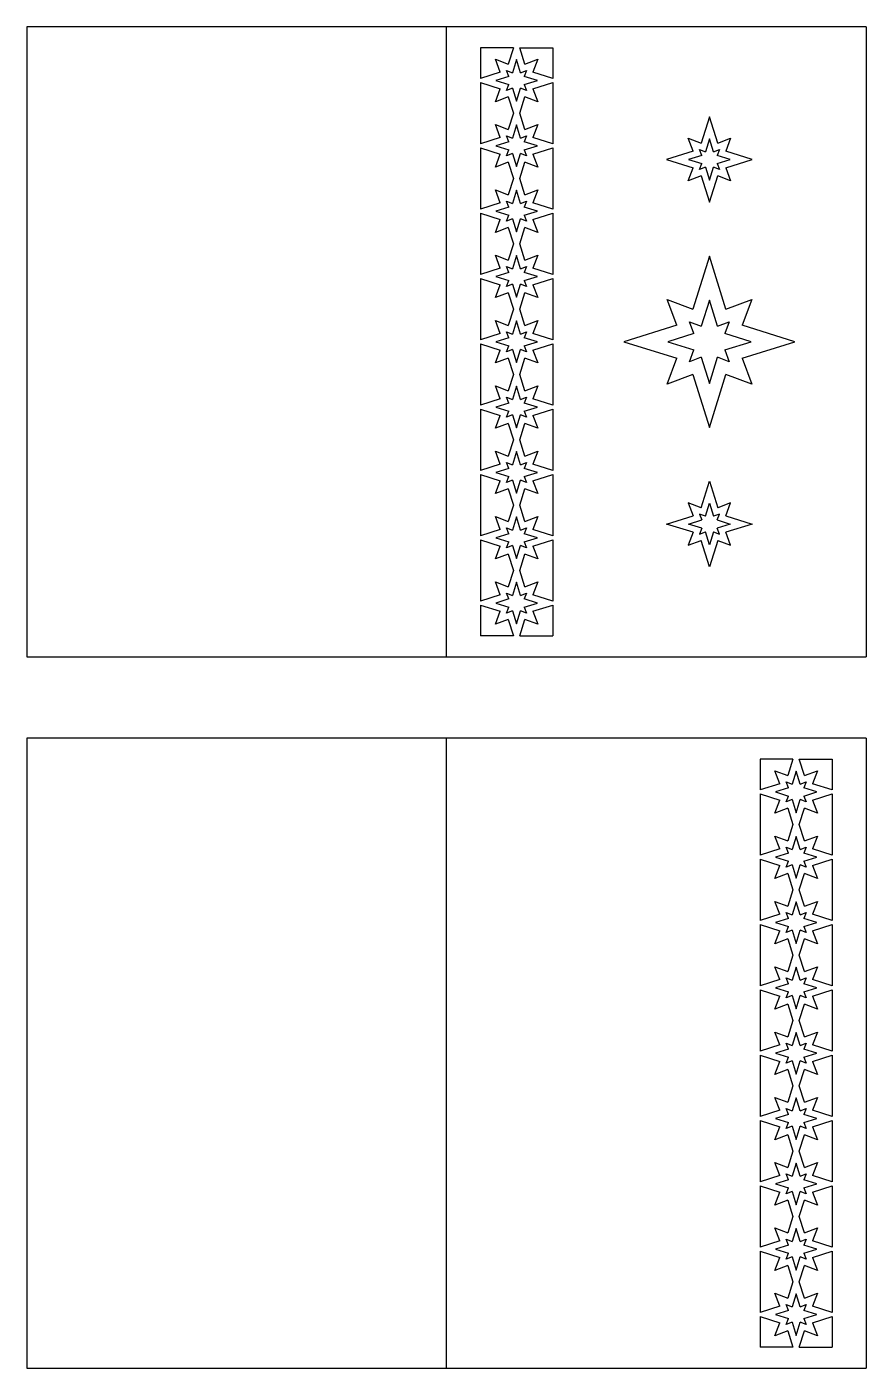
# Model space of a CAD drawing. Extents: x -618 to -172, y 225 to 720.
# Drawn here: x -371.7 to -171.7, y 225.1 to 544.5 of the extents above; entities that cross this region are included whole.
import ezdxf

# ---------------------------------------------------------------- set-up
doc = ezdxf.new("R2010")
doc.units = 0
doc.layers.get('0').update_dxf_attribs({"linetype": 'CONTINUOUS'})

msp = doc.modelspace()

# ---------------------------------------------------------------- linework, layer by layer
for p, q in [((-171.716851, 544.518995), (-371.716851, 544.518995)), ((-371.716851, 544.518995), (-371.716851, 394.518995)), ((-271.716851, 394.518995), (-271.716851, 544.518995)), ((-171.716851, 544.518995), (-171.716851, 394.518995)), ((-263.640546, 539.518993), (-263.640546, 532.233015)), ((-255.780323, 539.518993), (-263.640546, 539.518993)), ((-260.077744, 536.790083), (-256.993783, 535.621798)), ((-258.909458, 533.706123), (-260.077744, 536.790083)), ((-255.780323, 539.518993), (-256.993783, 535.621798)), ((-255.028876, 536.699915), (-255.999755, 533.581801)), ((-254.057996, 533.581801), (-255.028876, 536.699915)), ((-254.277428, 539.518993), (-246.417205, 539.518993)), ((-253.063968, 535.621798), (-254.277428, 539.518993)), ((-253.063968, 535.621798), (-249.980008, 536.790083)), ((-249.980008, 536.790083), (-251.148293, 533.706123)), ((-246.417205, 539.518993), (-246.417206, 532.233016)), ((-258.909458, 533.706123), (-263.640546, 532.233015)), ((-256.869461, 532.712095), (-257.399856, 534.112196)), ((-257.399856, 534.112196), (-255.999755, 533.581801)), ((-254.057996, 533.581801), (-252.657895, 534.112196)), ((-252.657895, 534.112196), (-253.18829, 532.712095)), ((-246.417206, 532.233016), (-251.148293, 533.706123)), ((-263.640546, 531.249416), (-263.640547, 516.67746)), ((-263.640546, 531.249416), (-258.909458, 529.776308)), ((-256.869461, 532.712095), (-259.987575, 531.741215)), ((-259.987575, 531.741215), (-256.869461, 530.770336)), ((-257.399856, 529.370235), (-256.869461, 530.770336)), ((-250.070176, 531.741215), (-253.18829, 532.712095)), ((-253.18829, 530.770336), (-250.070176, 531.741215)), ((-253.18829, 530.770336), (-252.657895, 529.370235)), ((-251.148293, 529.776308), (-246.417206, 531.249415)), ((-246.417206, 531.249415), (-246.417206, 516.677461)), ((-260.077744, 526.692348), (-258.909458, 529.776308)), ((-256.993783, 527.860633), (-260.077744, 526.692348)), ((-255.999755, 529.90063), (-257.399856, 529.370235)), ((-256.993783, 527.860633), (-255.780323, 523.963438)), ((-255.999755, 529.90063), (-255.028876, 526.782516)), ((-255.028876, 526.782516), (-254.057996, 529.90063)), ((-254.277428, 523.963438), (-253.063968, 527.860633)), ((-252.657895, 529.370235), (-254.057996, 529.90063)), ((-249.980008, 526.692348), (-253.063968, 527.860633)), ((-251.148293, 529.776308), (-249.980008, 526.692348)), ((-255.780323, 523.963438), (-256.993783, 520.066243)), ((-253.063968, 520.066243), (-254.277428, 523.963438)), ((-260.077744, 521.234528), (-256.993783, 520.066243)), ((-258.909458, 518.150568), (-260.077744, 521.234528)), ((-255.028876, 521.14436), (-255.999755, 518.026246)), ((-254.057996, 518.026246), (-255.028876, 521.14436)), ((-253.063968, 520.066243), (-249.980008, 521.234528)), ((-249.980008, 521.234528), (-251.148293, 518.150568)), ((-209.068126, 523.115132), (-211.033033, 516.804561)), ((-207.103219, 516.804561), (-209.068126, 523.115132)), ((-258.909458, 518.150568), (-263.640547, 516.67746)), ((-256.869461, 517.15654), (-257.399856, 518.556641)), ((-257.399856, 518.556641), (-255.999755, 518.026246)), ((-254.057996, 518.026246), (-252.657895, 518.556641)), ((-252.657895, 518.556641), (-253.18829, 517.15654)), ((-246.417206, 516.677461), (-251.148293, 518.150568)), ((-212.948709, 514.888886), (-214.116994, 517.972846)), ((-214.116994, 517.972846), (-211.033033, 516.804561)), ((-209.068126, 517.882677), (-210.039006, 514.764564)), ((-208.097246, 514.764564), (-209.068126, 517.882677)), ((-207.103219, 516.804561), (-204.019258, 517.972846)), ((-204.019258, 517.972846), (-205.187543, 514.888886)), ((-263.640547, 515.69386), (-258.909458, 514.220753)), ((-263.640547, 515.69386), (-263.640547, 501.121905)), ((-256.869461, 517.15654), (-259.987575, 516.18566)), ((-259.987575, 516.18566), (-256.869461, 515.214781)), ((-257.399856, 513.81468), (-256.869461, 515.214781)), ((-255.999755, 514.345075), (-257.399856, 513.81468)), ((-255.999755, 514.345075), (-255.028876, 511.226961)), ((-255.028876, 511.226961), (-254.057996, 514.345075)), ((-252.657895, 513.81468), (-254.057996, 514.345075)), ((-250.070176, 516.18566), (-253.18829, 517.15654)), ((-253.18829, 515.214781), (-250.070176, 516.18566)), ((-253.18829, 515.214781), (-252.657895, 513.81468)), ((-251.148293, 514.220753), (-246.417206, 515.69386)), ((-246.417206, 515.69386), (-246.417207, 501.121905)), ((-212.948709, 514.888886), (-219.25928, 512.923978)), ((-210.908711, 513.894858), (-211.439106, 515.294959)), ((-211.439106, 515.294959), (-210.039006, 514.764564)), ((-208.097246, 514.764564), (-206.697146, 515.294959)), ((-206.697146, 515.294959), (-207.227541, 513.894858)), ((-198.876972, 512.923978), (-205.187543, 514.888886)), ((-260.077744, 511.136792), (-258.909458, 514.220753)), ((-256.993783, 512.305078), (-260.077744, 511.136792)), ((-256.993783, 512.305078), (-255.780323, 508.407883)), ((-254.277428, 508.407883), (-253.063968, 512.305078)), ((-249.980008, 511.136792), (-253.063968, 512.305078)), ((-251.148293, 514.220753), (-249.980008, 511.136792)), ((-219.25928, 512.923978), (-212.948709, 510.959071)), ((-210.908711, 513.894858), (-214.026825, 512.923978)), ((-214.026825, 512.923978), (-210.908711, 511.953099)), ((-211.439106, 510.552998), (-210.908711, 511.953099)), ((-210.039006, 511.083393), (-211.439106, 510.552998)), ((-210.039006, 511.083393), (-209.068126, 507.965279)), ((-209.068126, 507.965279), (-208.097246, 511.083393)), ((-206.697146, 510.552998), (-208.097246, 511.083393)), ((-204.109427, 512.923978), (-207.227541, 513.894858)), ((-207.227541, 511.953099), (-204.109427, 512.923978)), ((-207.227541, 511.953099), (-206.697146, 510.552998)), ((-205.187543, 510.959071), (-198.876972, 512.923978)), ((-255.780323, 508.407883), (-256.993783, 504.510688)), ((-253.063968, 504.510688), (-254.277428, 508.407883)), ((-214.116994, 507.87511), (-212.948709, 510.959071)), ((-211.033033, 509.043396), (-214.116994, 507.87511)), ((-211.033033, 509.043396), (-209.068126, 502.732824)), ((-209.068126, 502.732824), (-207.103219, 509.043396)), ((-204.019258, 507.87511), (-207.103219, 509.043396)), ((-205.187543, 510.959071), (-204.019258, 507.87511)), ((-260.077744, 505.678973), (-256.993783, 504.510688)), ((-258.909458, 502.595012), (-260.077744, 505.678973)), ((-255.028876, 505.588804), (-255.999755, 502.47069)), ((-254.057996, 502.47069), (-255.028876, 505.588804)), ((-253.063968, 504.510688), (-249.980008, 505.678973)), ((-249.980008, 505.678973), (-251.148293, 502.595012)), ((-258.909458, 502.595012), (-263.640547, 501.121905)), ((-256.869461, 501.600985), (-259.987575, 500.630105)), ((-256.869461, 501.600985), (-257.399856, 503.001085)), ((-257.399856, 503.001085), (-255.999755, 502.47069)), ((-254.057996, 502.47069), (-252.657895, 503.001085)), ((-252.657895, 503.001085), (-253.18829, 501.600985)), ((-250.070176, 500.630105), (-253.18829, 501.600985)), ((-246.417207, 501.121905), (-251.148293, 502.595012)), ((-263.640547, 500.138305), (-263.640548, 485.566349)), ((-263.640547, 500.138305), (-258.909458, 498.665198)), ((-260.077744, 495.581237), (-258.909458, 498.665198)), ((-259.987575, 500.630105), (-256.869461, 499.659225)), ((-257.399856, 498.259124), (-256.869461, 499.659225)), ((-255.999755, 498.78952), (-257.399856, 498.259124)), ((-255.999755, 498.78952), (-255.028876, 495.671406)), ((-255.028876, 495.671406), (-254.057996, 498.78952)), ((-252.657895, 498.259124), (-254.057996, 498.78952)), ((-253.18829, 499.659225), (-250.070176, 500.630105)), ((-253.18829, 499.659225), (-252.657895, 498.259124)), ((-251.148293, 498.665198), (-246.417207, 500.138304)), ((-251.148293, 498.665198), (-249.980008, 495.581237)), ((-246.417207, 500.138304), (-246.417207, 485.56635)), ((-256.993783, 496.749522), (-260.077744, 495.581237)), ((-256.993783, 496.749522), (-255.780323, 492.852327)), ((-254.277428, 492.852327), (-253.063968, 496.749522)), ((-249.980008, 495.581237), (-253.063968, 496.749522)), ((-255.780323, 492.852327), (-256.993783, 488.955132)), ((-253.063968, 488.955132), (-254.277428, 492.852327)), ((-260.077744, 490.123418), (-256.993783, 488.955132)), ((-258.909458, 487.039457), (-260.077744, 490.123418)), ((-255.028876, 490.033249), (-255.999755, 486.915135)), ((-254.057996, 486.915135), (-255.028876, 490.033249)), ((-253.063968, 488.955132), (-249.980008, 490.123418)), ((-249.980008, 490.123418), (-251.148293, 487.039457)), ((-209.068126, 489.901303), (-212.997941, 477.28016)), ((-205.138311, 477.28016), (-209.068126, 489.901303)), ((-258.909458, 487.039457), (-263.640548, 485.566349)), ((-256.869461, 486.045429), (-259.987575, 485.07455)), ((-256.869461, 486.045429), (-257.399856, 487.44553)), ((-257.399856, 487.44553), (-255.999755, 486.915135)), ((-254.057996, 486.915135), (-252.657895, 487.44553)), ((-252.657895, 487.44553), (-253.18829, 486.045429)), ((-250.070176, 485.07455), (-253.18829, 486.045429)), ((-246.417207, 485.56635), (-251.148293, 487.039457)), ((-263.640546, 484.58275), (-263.640546, 470.010794)), ((-263.640546, 484.58275), (-258.909458, 483.109642)), ((-260.077744, 480.025682), (-258.909458, 483.109642)), ((-259.987575, 485.07455), (-256.869461, 484.10367)), ((-257.399856, 482.703569), (-256.869461, 484.10367)), ((-255.999755, 483.233964), (-257.399856, 482.703569)), ((-255.999755, 483.233964), (-255.028876, 480.11585)), ((-255.028876, 480.11585), (-254.057996, 483.233964)), ((-252.657895, 482.703569), (-254.057996, 483.233964)), ((-253.18829, 484.10367), (-250.070176, 485.07455)), ((-253.18829, 484.10367), (-252.657895, 482.703569)), ((-251.148293, 483.109642), (-246.417205, 484.58275)), ((-251.148293, 483.109642), (-249.980008, 480.025682)), ((-246.417205, 484.58275), (-246.417206, 470.010795)), ((-256.993783, 481.193967), (-260.077744, 480.025682)), ((-256.993783, 481.193967), (-255.780323, 477.296772)), ((-254.277428, 477.296772), (-253.063968, 481.193967)), ((-249.980008, 480.025682), (-253.063968, 481.193967)), ((-219.165862, 479.61673), (-212.997941, 477.28016)), ((-216.829291, 473.448809), (-219.165862, 479.61673)), ((-209.068126, 479.436393), (-211.009885, 473.200165)), ((-207.126367, 473.200165), (-209.068126, 479.436393)), ((-205.138311, 477.28016), (-198.97039, 479.61673)), ((-198.97039, 479.61673), (-201.306961, 473.448809)), ((-255.780323, 477.296772), (-256.993783, 473.399577)), ((-253.063968, 473.399577), (-254.277428, 477.296772)), ((-260.077744, 474.567862), (-256.993783, 473.399577)), ((-258.909458, 471.483902), (-260.077744, 474.567862)), ((-255.028876, 474.477694), (-255.999755, 471.35958)), ((-254.057996, 471.35958), (-255.028876, 474.477694)), ((-253.063968, 473.399577), (-249.980008, 474.567862)), ((-249.980008, 474.567862), (-251.148293, 471.483902)), ((-216.829291, 473.448809), (-229.450435, 469.518995)), ((-212.749297, 471.460754), (-213.810087, 474.260955)), ((-213.810087, 474.260955), (-211.009885, 473.200165)), ((-207.126367, 473.200165), (-204.326165, 474.260955)), ((-204.326165, 474.260955), (-205.386955, 471.460754)), ((-188.685817, 469.518995), (-201.306961, 473.448809)), ((-258.909458, 471.483902), (-263.640546, 470.010794)), ((-256.869461, 470.489874), (-259.987575, 469.518994)), ((-256.869461, 470.489874), (-257.399856, 471.889975)), ((-257.399856, 471.889975), (-255.999755, 471.35958)), ((-254.057996, 471.35958), (-252.657895, 471.889975)), ((-252.657895, 471.889975), (-253.18829, 470.489874)), ((-250.070176, 469.518994), (-253.18829, 470.489874)), ((-246.417206, 470.010795), (-251.148293, 471.483902)), ((-212.749297, 471.460754), (-218.985525, 469.518995)), ((-199.150727, 469.518995), (-205.386955, 471.460754)), ((-263.640546, 469.027194), (-263.640547, 454.455239)), ((-263.640546, 469.027194), (-258.909458, 467.554087)), ((-260.077744, 464.470126), (-258.909458, 467.554087)), ((-259.987575, 469.518994), (-256.869461, 468.548115)), ((-257.399856, 467.148014), (-256.869461, 468.548115)), ((-255.999755, 467.678409), (-257.399856, 467.148014)), ((-255.999755, 467.678409), (-255.028876, 464.560295)), ((-255.028876, 464.560295), (-254.057996, 467.678409)), ((-252.657895, 467.148014), (-254.057996, 467.678409)), ((-253.18829, 468.548115), (-250.070176, 469.518994)), ((-253.18829, 468.548115), (-252.657895, 467.148014)), ((-251.148293, 467.554087), (-246.417206, 469.027194)), ((-251.148293, 467.554087), (-249.980008, 464.470126)), ((-246.417206, 469.027194), (-246.417206, 454.455239)), ((-229.450435, 469.518995), (-216.829291, 465.58918)), ((-218.985525, 469.518995), (-212.749297, 467.577235)), ((-213.810087, 464.777034), (-212.749297, 467.577235)), ((-205.386955, 467.577235), (-199.150727, 469.518995)), ((-205.386955, 467.577235), (-204.326165, 464.777034)), ((-201.306961, 465.58918), (-188.685817, 469.518995)), ((-256.993783, 465.638412), (-260.077744, 464.470126)), ((-256.993783, 465.638412), (-255.780323, 461.741217)), ((-254.277428, 461.741217), (-253.063968, 465.638412)), ((-249.980008, 464.470126), (-253.063968, 465.638412)), ((-219.165862, 459.421259), (-216.829291, 465.58918)), ((-211.009885, 465.837824), (-213.810087, 464.777034)), ((-211.009885, 465.837824), (-209.068126, 459.601596)), ((-209.068126, 459.601596), (-207.126367, 465.837824)), ((-204.326165, 464.777034), (-207.126367, 465.837824)), ((-201.306961, 465.58918), (-198.97039, 459.421259)), ((-255.780323, 461.741217), (-256.993783, 457.844022)), ((-253.063968, 457.844022), (-254.277428, 461.741217)), ((-212.997941, 461.757829), (-219.165862, 459.421259)), ((-212.997941, 461.757829), (-209.068126, 449.136686)), ((-209.068126, 449.136686), (-205.138311, 461.757829)), ((-198.97039, 459.421259), (-205.138311, 461.757829)), ((-260.077744, 459.012307), (-256.993783, 457.844022)), ((-258.909458, 455.928347), (-260.077744, 459.012307)), ((-255.028876, 458.922138), (-255.999755, 455.804025)), ((-254.057996, 455.804025), (-255.028876, 458.922138)), ((-253.063968, 457.844022), (-249.980008, 459.012307)), ((-249.980008, 459.012307), (-251.148293, 455.928347)), ((-258.909458, 455.928347), (-263.640547, 454.455239)), ((-256.869461, 454.934319), (-259.987575, 453.963439)), ((-259.987575, 453.963439), (-256.869461, 452.99256)), ((-256.869461, 454.934319), (-257.399856, 456.33442)), ((-257.399856, 456.33442), (-255.999755, 455.804025)), ((-254.057996, 455.804025), (-252.657895, 456.33442)), ((-252.657895, 456.33442), (-253.18829, 454.934319)), ((-250.070176, 453.963439), (-253.18829, 454.934319)), ((-253.18829, 452.99256), (-250.070176, 453.963439)), ((-246.417206, 454.455239), (-251.148293, 455.928347)), ((-263.640547, 453.471639), (-258.909458, 451.998532)), ((-263.640547, 453.471639), (-263.640547, 438.899684)), ((-260.077744, 448.914571), (-258.909458, 451.998532)), ((-257.399856, 451.592459), (-256.869461, 452.99256)), ((-255.999755, 452.122854), (-257.399856, 451.592459)), ((-255.999755, 452.122854), (-255.028876, 449.00474)), ((-255.028876, 449.00474), (-254.057996, 452.122854)), ((-252.657895, 451.592459), (-254.057996, 452.122854)), ((-253.18829, 452.99256), (-252.657895, 451.592459)), ((-251.148293, 451.998532), (-246.417206, 453.471639)), ((-251.148293, 451.998532), (-249.980008, 448.914571)), ((-246.417206, 453.471639), (-246.417207, 438.899684)), ((-256.993783, 450.082857), (-260.077744, 448.914571)), ((-256.993783, 450.082857), (-255.780323, 446.185662)), ((-254.277428, 446.185662), (-253.063968, 450.082857)), ((-249.980008, 448.914571), (-253.063968, 450.082857)), ((-255.780323, 446.185662), (-256.993783, 442.288466)), ((-253.063968, 442.288466), (-254.277428, 446.185662)), ((-258.909458, 440.372791), (-260.077744, 443.456752)), ((-260.077744, 443.456752), (-256.993783, 442.288466)), ((-255.028876, 443.366583), (-255.999755, 440.248469)), ((-254.057996, 440.248469), (-255.028876, 443.366583)), ((-253.063968, 442.288466), (-249.980008, 443.456752)), ((-249.980008, 443.456752), (-251.148293, 440.372791)), ((-263.640547, 437.916084), (-263.640548, 423.344128)), ((-258.909458, 440.372791), (-263.640547, 438.899684)), ((-263.640547, 437.916084), (-258.909458, 436.442976)), ((-256.869461, 439.378763), (-259.987575, 438.407884)), ((-259.987575, 438.407884), (-256.869461, 437.437004)), ((-256.869461, 439.378763), (-257.399856, 440.778864)), ((-257.399856, 440.778864), (-255.999755, 440.248469)), ((-254.057996, 440.248469), (-252.657895, 440.778864)), ((-252.657895, 440.778864), (-253.18829, 439.378763)), ((-250.070176, 438.407884), (-253.18829, 439.378763)), ((-253.18829, 437.437004), (-250.070176, 438.407884)), ((-246.417207, 438.899684), (-251.148293, 440.372791)), ((-251.148293, 436.442976), (-246.417207, 437.916083)), ((-246.417207, 437.916083), (-246.417207, 423.344129)), ((-260.077744, 433.359016), (-258.909458, 436.442976)), ((-256.993783, 434.527301), (-260.077744, 433.359016)), ((-257.399856, 436.036903), (-256.869461, 437.437004)), ((-255.999755, 436.567298), (-257.399856, 436.036903)), ((-256.993783, 434.527301), (-255.780323, 430.630106)), ((-255.999755, 436.567298), (-255.028876, 433.449185)), ((-255.028876, 433.449185), (-254.057996, 436.567298)), ((-254.277428, 430.630106), (-253.063968, 434.527301)), ((-252.657895, 436.036903), (-254.057996, 436.567298)), ((-253.18829, 437.437004), (-252.657895, 436.036903)), ((-249.980008, 433.359016), (-253.063968, 434.527301)), ((-251.148293, 436.442976), (-249.980008, 433.359016)), ((-211.033033, 429.994593), (-209.068126, 436.305165)), ((-209.068126, 436.305165), (-207.103219, 429.994593)), ((-255.780323, 430.630106), (-256.993783, 426.732911)), ((-253.063968, 426.732911), (-254.277428, 430.630106)), ((-219.25928, 426.114011), (-212.948709, 428.078918)), ((-211.033033, 429.994593), (-214.116994, 431.162879)), ((-214.116994, 431.162879), (-212.948709, 428.078918)), ((-211.439106, 428.484991), (-210.908711, 427.08489)), ((-210.039006, 427.954596), (-211.439106, 428.484991)), ((-210.039006, 427.954596), (-209.068126, 431.07271)), ((-209.068126, 431.07271), (-208.097246, 427.954596)), ((-206.697146, 428.484991), (-208.097246, 427.954596)), ((-207.227541, 427.08489), (-206.697146, 428.484991)), ((-204.019258, 431.162879), (-207.103219, 429.994593)), ((-205.187543, 428.078918), (-204.019258, 431.162879)), ((-205.187543, 428.078918), (-198.876972, 426.114011)), ((-260.077744, 427.901197), (-256.993783, 426.732911)), ((-258.909458, 424.817236), (-260.077744, 427.901197)), ((-256.869461, 423.823208), (-257.399856, 425.223309)), ((-257.399856, 425.223309), (-255.999755, 424.692914)), ((-255.028876, 427.811028), (-255.999755, 424.692914)), ((-254.057996, 424.692914), (-255.028876, 427.811028)), ((-254.057996, 424.692914), (-252.657895, 425.223309)), ((-252.657895, 425.223309), (-253.18829, 423.823208)), ((-253.063968, 426.732911), (-249.980008, 427.901197)), ((-249.980008, 427.901197), (-251.148293, 424.817236)), ((-212.948709, 424.149103), (-219.25928, 426.114011)), ((-214.026825, 426.114011), (-210.908711, 427.08489)), ((-210.908711, 425.143131), (-214.026825, 426.114011)), ((-210.908711, 425.143131), (-211.439106, 423.74303)), ((-207.227541, 427.08489), (-204.109427, 426.114011)), ((-204.109427, 426.114011), (-207.227541, 425.143131)), ((-206.697146, 423.74303), (-207.227541, 425.143131)), ((-198.876972, 426.114011), (-205.187543, 424.149103)), ((-258.909458, 424.817236), (-263.640548, 423.344128)), ((-263.640547, 422.360529), (-263.640548, 407.788573)), ((-263.640547, 422.360529), (-258.909458, 420.887421)), ((-256.869461, 423.823208), (-259.987575, 422.852329)), ((-259.987575, 422.852329), (-256.869461, 421.881449)), ((-257.399856, 420.481348), (-256.869461, 421.881449)), ((-250.070176, 422.852329), (-253.18829, 423.823208)), ((-253.18829, 421.881449), (-250.070176, 422.852329)), ((-253.18829, 421.881449), (-252.657895, 420.481348)), ((-246.417207, 423.344129), (-251.148293, 424.817236)), ((-251.148293, 420.887421), (-246.417207, 422.360528)), ((-246.417207, 422.360528), (-246.417207, 407.788574)), ((-212.948709, 424.149103), (-214.116994, 421.065143)), ((-214.116994, 421.065143), (-211.033033, 422.233428)), ((-211.439106, 423.74303), (-210.039006, 424.273425)), ((-209.068126, 415.922857), (-211.033033, 422.233428)), ((-209.068126, 421.155312), (-210.039006, 424.273425)), ((-208.097246, 424.273425), (-209.068126, 421.155312)), ((-207.103219, 422.233428), (-209.068126, 415.922857)), ((-208.097246, 424.273425), (-206.697146, 423.74303)), ((-207.103219, 422.233428), (-204.019258, 421.065143)), ((-204.019258, 421.065143), (-205.187543, 424.149103)), ((-260.077744, 417.803461), (-258.909458, 420.887421)), ((-256.993783, 418.971746), (-260.077744, 417.803461)), ((-255.999755, 421.011743), (-257.399856, 420.481348)), ((-256.993783, 418.971746), (-255.780323, 415.074551)), ((-255.999755, 421.011743), (-255.028876, 417.893629)), ((-255.028876, 417.893629), (-254.057996, 421.011743)), ((-254.277428, 415.074551), (-253.063968, 418.971746)), ((-252.657895, 420.481348), (-254.057996, 421.011743)), ((-249.980008, 417.803461), (-253.063968, 418.971746)), ((-251.148293, 420.887421), (-249.980008, 417.803461)), ((-260.077744, 412.345641), (-256.993783, 411.177356)), ((-258.909458, 409.261681), (-260.077744, 412.345641)), ((-255.780323, 415.074551), (-256.993783, 411.177356)), ((-255.028876, 412.255473), (-255.999755, 409.137359)), ((-254.057996, 409.137359), (-255.028876, 412.255473)), ((-253.063968, 411.177356), (-254.277428, 415.074551)), ((-253.063968, 411.177356), (-249.980008, 412.345641)), ((-249.980008, 412.345641), (-251.148293, 409.261681)), ((-258.909458, 409.261681), (-263.640548, 407.788573)), ((-256.869461, 408.267653), (-257.399856, 409.667754)), ((-257.399856, 409.667754), (-255.999755, 409.137359)), ((-254.057996, 409.137359), (-252.657895, 409.667754)), ((-252.657895, 409.667754), (-253.18829, 408.267653)), ((-246.417207, 407.788574), (-251.148293, 409.261681)), ((-263.640547, 406.804974), (-263.640548, 399.518996)), ((-263.640547, 406.804974), (-258.909458, 405.331866)), ((-256.869461, 408.267653), (-259.987575, 407.296773)), ((-259.987575, 407.296773), (-256.869461, 406.325894)), ((-257.399856, 404.925793), (-256.869461, 406.325894)), ((-250.070176, 407.296773), (-253.18829, 408.267653)), ((-253.18829, 406.325894), (-250.070176, 407.296773)), ((-253.18829, 406.325894), (-252.657895, 404.925793)), ((-251.148293, 405.331866), (-246.417207, 406.804973)), ((-246.417207, 406.804973), (-246.417207, 399.518996)), ((-260.077744, 402.247905), (-258.909458, 405.331866)), ((-256.993783, 403.416191), (-260.077744, 402.247905)), ((-255.999755, 405.456188), (-257.399856, 404.925793)), ((-256.993783, 403.416191), (-255.780323, 399.518996)), ((-255.999755, 405.456188), (-255.028876, 402.338074)), ((-255.028876, 402.338074), (-254.057996, 405.456188)), ((-254.277428, 399.518996), (-253.063968, 403.416191)), ((-252.657895, 404.925793), (-254.057996, 405.456188)), ((-249.980008, 402.247905), (-253.063968, 403.416191)), ((-251.148293, 405.331866), (-249.980008, 402.247905)), ((-255.780323, 399.518996), (-263.640548, 399.518996)), ((-254.277428, 399.518996), (-246.417207, 399.518996)), ((-371.716851, 394.518995), (-171.716851, 394.518995)), ((-171.716851, 375.102464), (-371.716851, 375.102464)), ((-371.716851, 375.102464), (-371.716851, 225.102464)), ((-271.716851, 225.102464), (-271.716851, 375.102464)), ((-171.716851, 375.102464), (-171.716851, 225.102464)), ((-197.016497, 370.102462), (-197.016498, 362.816485)), ((-189.156274, 370.102462), (-197.016497, 370.102462)), ((-193.453695, 367.373553), (-190.369734, 366.205267)), ((-192.285409, 364.289592), (-193.453695, 367.373553)), ((-189.156274, 370.102462), (-190.369734, 366.205267)), ((-187.65338, 370.102462), (-179.793157, 370.102462)), ((-186.439919, 366.205267), (-187.65338, 370.102462)), ((-186.439919, 366.205267), (-183.355959, 367.373553)), ((-183.355959, 367.373553), (-184.524244, 364.289592)), ((-179.793157, 370.102462), (-179.793157, 362.816485)), ((-192.285409, 364.289592), (-197.016498, 362.816485)), ((-190.245412, 363.295564), (-190.775807, 364.695665)), ((-190.775807, 364.695665), (-189.375706, 364.16527)), ((-188.404827, 367.283384), (-189.375706, 364.16527)), ((-187.433947, 364.16527), (-188.404827, 367.283384)), ((-187.433947, 364.16527), (-186.033846, 364.695665)), ((-186.033846, 364.695665), (-186.564241, 363.295564)), ((-179.793157, 362.816485), (-184.524244, 364.289592)), ((-197.016498, 361.832885), (-192.285409, 360.359777)), ((-197.016498, 361.832885), (-197.016498, 347.260929)), ((-190.245412, 363.295564), (-193.363526, 362.324685)), ((-193.363526, 362.324685), (-190.245412, 361.353805)), ((-190.775807, 359.953704), (-190.245412, 361.353805)), ((-183.446128, 362.324685), (-186.564241, 363.295564)), ((-186.564241, 361.353805), (-183.446128, 362.324685)), ((-186.564241, 361.353805), (-186.033846, 359.953704)), ((-184.524244, 360.359777), (-179.793157, 361.832884)), ((-179.793157, 361.832884), (-179.793157, 347.26093)), ((-193.453695, 357.275817), (-192.285409, 360.359777)), ((-190.369734, 358.444102), (-193.453695, 357.275817)), ((-189.375706, 360.484099), (-190.775807, 359.953704)), ((-190.369734, 358.444102), (-189.156274, 354.546907)), ((-189.375706, 360.484099), (-188.404827, 357.365985)), ((-188.404827, 357.365985), (-187.433947, 360.484099)), ((-187.65338, 354.546907), (-186.439919, 358.444102)), ((-186.033846, 359.953704), (-187.433947, 360.484099)), ((-183.355959, 357.275817), (-186.439919, 358.444102)), ((-184.524244, 360.359777), (-183.355959, 357.275817)), ((-193.453695, 351.817997), (-190.369734, 350.649712)), ((-192.285409, 348.734037), (-193.453695, 351.817997)), ((-189.156274, 354.546907), (-190.369734, 350.649712)), ((-188.404827, 351.727829), (-189.375706, 348.609715)), ((-187.433947, 348.609715), (-188.404827, 351.727829)), ((-186.439919, 350.649712), (-187.65338, 354.546907)), ((-186.439919, 350.649712), (-183.355959, 351.817997)), ((-183.355959, 351.817997), (-184.524244, 348.734037)), ((-192.285409, 348.734037), (-197.016498, 347.260929)), ((-190.245412, 347.740009), (-190.775807, 349.14011)), ((-190.775807, 349.14011), (-189.375706, 348.609715)), ((-187.433947, 348.609715), (-186.033846, 349.14011)), ((-186.033846, 349.14011), (-186.564241, 347.740009)), ((-179.793157, 347.26093), (-184.524244, 348.734037)), ((-197.016498, 346.27733), (-197.016499, 331.705374)), ((-197.016498, 346.27733), (-192.285409, 344.804222)), ((-190.245412, 347.740009), (-193.363526, 346.769129)), ((-193.363526, 346.769129), (-190.245412, 345.79825)), ((-190.775807, 344.398149), (-190.245412, 345.79825)), ((-183.446128, 346.769129), (-186.564241, 347.740009)), ((-186.564241, 345.79825), (-183.446128, 346.769129)), ((-186.564241, 345.79825), (-186.033846, 344.398149)), ((-184.524244, 344.804222), (-179.793157, 346.277329)), ((-179.793157, 346.277329), (-179.793158, 331.705375)), ((-193.453695, 341.720261), (-192.285409, 344.804222)), ((-190.369734, 342.888547), (-193.453695, 341.720261)), ((-189.375706, 344.928544), (-190.775807, 344.398149)), ((-190.369734, 342.888547), (-189.156274, 338.991352)), ((-189.375706, 344.928544), (-188.404827, 341.81043)), ((-188.404827, 341.81043), (-187.433947, 344.928544)), ((-187.65338, 338.991352), (-186.439919, 342.888547)), ((-186.033846, 344.398149), (-187.433947, 344.928544)), ((-183.355959, 341.720261), (-186.439919, 342.888547)), ((-184.524244, 344.804222), (-183.355959, 341.720261)), ((-189.156274, 338.991352), (-190.369734, 335.094157)), ((-186.439919, 335.094157), (-187.65338, 338.991352)), ((-193.453695, 336.262442), (-190.369734, 335.094157)), ((-192.285409, 333.178482), (-193.453695, 336.262442)), ((-188.404827, 336.172273), (-189.375706, 333.05416)), ((-187.433947, 333.05416), (-188.404827, 336.172273)), ((-186.439919, 335.094157), (-183.355959, 336.262442)), ((-183.355959, 336.262442), (-184.524244, 333.178482)), ((-192.285409, 333.178482), (-197.016499, 331.705374)), ((-190.245412, 332.184454), (-190.775807, 333.584555)), ((-190.775807, 333.584555), (-189.375706, 333.05416)), ((-187.433947, 333.05416), (-186.033846, 333.584555)), ((-186.033846, 333.584555), (-186.564241, 332.184454)), ((-179.793158, 331.705375), (-184.524244, 333.178482)), ((-197.016499, 330.721774), (-192.285409, 329.248667)), ((-197.016499, 330.721774), (-197.016499, 316.149818)), ((-193.453695, 326.164706), (-192.285409, 329.248667)), ((-190.245412, 332.184454), (-193.363526, 331.213574)), ((-193.363526, 331.213574), (-190.245412, 330.242695)), ((-190.775807, 328.842594), (-190.245412, 330.242695)), ((-189.375706, 329.372989), (-190.775807, 328.842594)), ((-189.375706, 329.372989), (-188.404827, 326.254875)), ((-188.404827, 326.254875), (-187.433947, 329.372989)), ((-186.033846, 328.842594), (-187.433947, 329.372989)), ((-183.446128, 331.213574), (-186.564241, 332.184454)), ((-186.564241, 330.242695), (-183.446128, 331.213574)), ((-186.564241, 330.242695), (-186.033846, 328.842594)), ((-184.524244, 329.248667), (-179.793158, 330.721774)), ((-184.524244, 329.248667), (-183.355959, 326.164706)), ((-179.793158, 330.721774), (-179.793158, 316.149819)), ((-190.369734, 327.332992), (-193.453695, 326.164706)), ((-190.369734, 327.332992), (-189.156274, 323.435796)), ((-187.65338, 323.435796), (-186.439919, 327.332992)), ((-183.355959, 326.164706), (-186.439919, 327.332992)), ((-189.156274, 323.435796), (-190.369734, 319.538601)), ((-186.439919, 319.538601), (-187.65338, 323.435796)), ((-193.453695, 320.706887), (-190.369734, 319.538601)), ((-192.285409, 317.622926), (-193.453695, 320.706887)), ((-188.404827, 320.616718), (-189.375706, 317.498604)), ((-187.433947, 317.498604), (-188.404827, 320.616718)), ((-186.439919, 319.538601), (-183.355959, 320.706887)), ((-183.355959, 320.706887), (-184.524244, 317.622926)), ((-192.285409, 317.622926), (-197.016499, 316.149818)), ((-190.245412, 316.628898), (-193.363526, 315.658019)), ((-190.245412, 316.628898), (-190.775807, 318.028999)), ((-190.775807, 318.028999), (-189.375706, 317.498604)), ((-187.433947, 317.498604), (-186.033846, 318.028999)), ((-186.033846, 318.028999), (-186.564241, 316.628898)), ((-183.446128, 315.658019), (-186.564241, 316.628898)), ((-179.793158, 316.149819), (-184.524244, 317.622926)), ((-197.016497, 315.166219), (-197.016498, 300.594264)), ((-197.016497, 315.166219), (-192.285409, 313.693111)), ((-193.453695, 310.609151), (-192.285409, 313.693111)), ((-193.363526, 315.658019), (-190.245412, 314.687139)), ((-190.775807, 313.287038), (-190.245412, 314.687139)), ((-189.375706, 313.817433), (-190.775807, 313.287038)), ((-189.375706, 313.817433), (-188.404827, 310.699319)), ((-188.404827, 310.699319), (-187.433947, 313.817433)), ((-186.033846, 313.287038), (-187.433947, 313.817433)), ((-186.564241, 314.687139), (-183.446128, 315.658019)), ((-186.564241, 314.687139), (-186.033846, 313.287038)), ((-184.524244, 313.693111), (-179.793156, 315.166219)), ((-184.524244, 313.693111), (-183.355959, 310.609151)), ((-179.793156, 315.166219), (-179.793157, 300.594264)), ((-190.369734, 311.777436), (-193.453695, 310.609151)), ((-190.369734, 311.777436), (-189.156274, 307.880241)), ((-187.65338, 307.880241), (-186.439919, 311.777436)), ((-183.355959, 310.609151), (-186.439919, 311.777436)), ((-189.156274, 307.880241), (-190.369734, 303.983046)), ((-186.439919, 303.983046), (-187.65338, 307.880241)), ((-193.453695, 305.151332), (-190.369734, 303.983046)), ((-192.285409, 302.067371), (-193.453695, 305.151332)), ((-188.404827, 305.061163), (-189.375706, 301.943049)), ((-187.433947, 301.943049), (-188.404827, 305.061163)), ((-186.439919, 303.983046), (-183.355959, 305.151332)), ((-183.355959, 305.151332), (-184.524244, 302.067371)), ((-192.285409, 302.067371), (-197.016498, 300.594264)), ((-190.245412, 301.073343), (-193.363526, 300.102464)), ((-190.245412, 301.073343), (-190.775807, 302.473444)), ((-190.775807, 302.473444), (-189.375706, 301.943049)), ((-187.433947, 301.943049), (-186.033846, 302.473444)), ((-186.033846, 302.473444), (-186.564241, 301.073343)), ((-183.446128, 300.102464), (-186.564241, 301.073343)), ((-179.793157, 300.594264), (-184.524244, 302.067371)), ((-197.016498, 299.610664), (-192.285409, 298.137556)), ((-197.016498, 299.610664), (-197.016498, 285.038708)), ((-193.453695, 295.053596), (-192.285409, 298.137556)), ((-193.363526, 300.102464), (-190.245412, 299.131584)), ((-190.775807, 297.731483), (-190.245412, 299.131584)), ((-189.375706, 298.261878), (-190.775807, 297.731483)), ((-189.375706, 298.261878), (-188.404827, 295.143764)), ((-188.404827, 295.143764), (-187.433947, 298.261878)), ((-186.033846, 297.731483), (-187.433947, 298.261878)), ((-186.564241, 299.131584), (-183.446128, 300.102464)), ((-186.564241, 299.131584), (-186.033846, 297.731483)), ((-184.524244, 298.137556), (-179.793157, 299.610663)), ((-184.524244, 298.137556), (-183.355959, 295.053596)), ((-179.793157, 299.610663), (-179.793157, 285.038709)), ((-190.369734, 296.221881), (-193.453695, 295.053596)), ((-190.369734, 296.221881), (-189.156274, 292.324686)), ((-187.65338, 292.324686), (-186.439919, 296.221881)), ((-183.355959, 295.053596), (-186.439919, 296.221881)), ((-189.156274, 292.324686), (-190.369734, 288.427491)), ((-186.439919, 288.427491), (-187.65338, 292.324686)), ((-193.453695, 289.595776), (-190.369734, 288.427491)), ((-192.285409, 286.511816), (-193.453695, 289.595776)), ((-188.404827, 289.505608), (-189.375706, 286.387494)), ((-187.433947, 286.387494), (-188.404827, 289.505608)), ((-186.439919, 288.427491), (-183.355959, 289.595776)), ((-183.355959, 289.595776), (-184.524244, 286.511816)), ((-192.285409, 286.511816), (-197.016498, 285.038708)), ((-190.245412, 285.517788), (-193.363526, 284.546908)), ((-193.363526, 284.546908), (-190.245412, 283.576029)), ((-190.245412, 285.517788), (-190.775807, 286.917889)), ((-190.775807, 286.917889), (-189.375706, 286.387494)), ((-187.433947, 286.387494), (-186.033846, 286.917889)), ((-186.033846, 286.917889), (-186.564241, 285.517788)), ((-183.446128, 284.546908), (-186.564241, 285.517788)), ((-186.564241, 283.576029), (-183.446128, 284.546908)), ((-179.793157, 285.038709), (-184.524244, 286.511816)), ((-197.016498, 284.055108), (-197.016499, 269.483153)), ((-197.016498, 284.055108), (-192.285409, 282.582001)), ((-193.453695, 279.49804), (-192.285409, 282.582001)), ((-190.775807, 282.175928), (-190.245412, 283.576029)), ((-189.375706, 282.706323), (-190.775807, 282.175928)), ((-189.375706, 282.706323), (-188.404827, 279.588209)), ((-188.404827, 279.588209), (-187.433947, 282.706323)), ((-186.033846, 282.175928), (-187.433947, 282.706323)), ((-186.564241, 283.576029), (-186.033846, 282.175928)), ((-184.524244, 282.582001), (-179.793157, 284.055108)), ((-184.524244, 282.582001), (-183.355959, 279.49804)), ((-179.793157, 284.055108), (-179.793158, 269.483154)), ((-190.369734, 280.666326), (-193.453695, 279.49804)), ((-190.369734, 280.666326), (-189.156274, 276.769131)), ((-187.65338, 276.769131), (-186.439919, 280.666326)), ((-183.355959, 279.49804), (-186.439919, 280.666326)), ((-189.156274, 276.769131), (-190.369734, 272.871936)), ((-186.439919, 272.871936), (-187.65338, 276.769131)), ((-192.285409, 270.95626), (-193.453695, 274.040221)), ((-193.453695, 274.040221), (-190.369734, 272.871936)), ((-188.404827, 273.950052), (-189.375706, 270.831938)), ((-187.433947, 270.831938), (-188.404827, 273.950052)), ((-186.439919, 272.871936), (-183.355959, 274.040221)), ((-183.355959, 274.040221), (-184.524244, 270.95626)), ((-192.285409, 270.95626), (-197.016499, 269.483153)), ((-197.016499, 268.499553), (-197.016499, 253.927597)), ((-197.016499, 268.499553), (-192.285409, 267.026446)), ((-190.245412, 269.962233), (-193.363526, 268.991353)), ((-193.363526, 268.991353), (-190.245412, 268.020473)), ((-190.245412, 269.962233), (-190.775807, 271.362333)), ((-190.775807, 271.362333), (-189.375706, 270.831938)), ((-187.433947, 270.831938), (-186.033846, 271.362333)), ((-186.033846, 271.362333), (-186.564241, 269.962233)), ((-183.446128, 268.991353), (-186.564241, 269.962233)), ((-186.564241, 268.020473), (-183.446128, 268.991353)), ((-179.793158, 269.483154), (-184.524244, 270.95626)), ((-184.524244, 267.026446), (-179.793158, 268.499553)), ((-179.793158, 268.499553), (-179.793158, 253.927598)), ((-193.453695, 263.942485), (-192.285409, 267.026446)), ((-190.775807, 266.620373), (-190.245412, 268.020473)), ((-189.375706, 267.150768), (-190.775807, 266.620373)), ((-189.375706, 267.150768), (-188.404827, 264.032654)), ((-188.404827, 264.032654), (-187.433947, 267.150768)), ((-186.033846, 266.620373), (-187.433947, 267.150768)), ((-186.564241, 268.020473), (-186.033846, 266.620373)), ((-184.524244, 267.026446), (-183.355959, 263.942485)), ((-190.369734, 265.11077), (-193.453695, 263.942485)), ((-190.369734, 265.11077), (-189.156274, 261.213575)), ((-187.65338, 261.213575), (-186.439919, 265.11077)), ((-183.355959, 263.942485), (-186.439919, 265.11077)), ((-189.156274, 261.213575), (-190.369734, 257.31638)), ((-186.439919, 257.31638), (-187.65338, 261.213575)), ((-193.453695, 258.484666), (-190.369734, 257.31638)), ((-192.285409, 255.400705), (-193.453695, 258.484666)), ((-190.245412, 254.406677), (-190.775807, 255.806778)), ((-190.775807, 255.806778), (-189.375706, 255.276383)), ((-188.404827, 258.394497), (-189.375706, 255.276383)), ((-187.433947, 255.276383), (-188.404827, 258.394497)), ((-187.433947, 255.276383), (-186.033846, 255.806778)), ((-186.033846, 255.806778), (-186.564241, 254.406677)), ((-186.439919, 257.31638), (-183.355959, 258.484666)), ((-183.355959, 258.484666), (-184.524244, 255.400705)), ((-192.285409, 255.400705), (-197.016499, 253.927597)), ((-197.016499, 252.943998), (-192.285409, 251.47089)), ((-197.016499, 252.943998), (-197.016499, 238.372042)), ((-190.245412, 254.406677), (-193.363526, 253.435798)), ((-193.363526, 253.435798), (-190.245412, 252.464918)), ((-190.775807, 251.064817), (-190.245412, 252.464918)), ((-183.446128, 253.435798), (-186.564241, 254.406677)), ((-186.564241, 252.464918), (-183.446128, 253.435798)), ((-186.564241, 252.464918), (-186.033846, 251.064817)), ((-179.793158, 253.927598), (-184.524244, 255.400705)), ((-184.524244, 251.47089), (-179.793158, 252.943997)), ((-179.793158, 252.943997), (-179.793158, 238.372043)), ((-193.453695, 248.38693), (-192.285409, 251.47089)), ((-190.369734, 249.555215), (-193.453695, 248.38693)), ((-189.375706, 251.595212), (-190.775807, 251.064817)), ((-190.369734, 249.555215), (-189.156274, 245.65802)), ((-189.375706, 251.595212), (-188.404827, 248.477098)), ((-188.404827, 248.477098), (-187.433947, 251.595212)), ((-187.65338, 245.65802), (-186.439919, 249.555215)), ((-186.033846, 251.064817), (-187.433947, 251.595212)), ((-183.355959, 248.38693), (-186.439919, 249.555215)), ((-184.524244, 251.47089), (-183.355959, 248.38693)), ((-193.453695, 242.92911), (-190.369734, 241.760825)), ((-192.285409, 239.84515), (-193.453695, 242.92911)), ((-189.156274, 245.65802), (-190.369734, 241.760825)), ((-188.404827, 242.838942), (-189.375706, 239.720828)), ((-187.433947, 239.720828), (-188.404827, 242.838942)), ((-186.439919, 241.760825), (-187.65338, 245.65802)), ((-186.439919, 241.760825), (-183.355959, 242.92911)), ((-183.355959, 242.92911), (-184.524244, 239.84515)), ((-192.285409, 239.84515), (-197.016499, 238.372042)), ((-190.245412, 238.851122), (-190.775807, 240.251223)), ((-190.775807, 240.251223), (-189.375706, 239.720828)), ((-187.433947, 239.720828), (-186.033846, 240.251223)), ((-186.033846, 240.251223), (-186.564241, 238.851122)), ((-179.793158, 238.372043), (-184.524244, 239.84515)), ((-197.016499, 237.388443), (-192.285409, 235.915335)), ((-197.016499, 237.388443), (-197.016499, 230.102465)), ((-190.245412, 238.851122), (-193.363526, 237.880242)), ((-193.363526, 237.880242), (-190.245412, 236.909363)), ((-190.775807, 235.509262), (-190.245412, 236.909363)), ((-183.446128, 237.880242), (-186.564241, 238.851122)), ((-186.564241, 236.909363), (-183.446128, 237.880242)), ((-186.564241, 236.909363), (-186.033846, 235.509262)), ((-184.524244, 235.915335), (-179.793158, 237.388442)), ((-179.793158, 237.388442), (-179.793158, 230.102465)), ((-193.453695, 232.831375), (-192.285409, 235.915335)), ((-190.369734, 233.99966), (-193.453695, 232.831375)), ((-189.375706, 236.039657), (-190.775807, 235.509262)), ((-190.369734, 233.99966), (-189.156274, 230.102465)), ((-189.375706, 236.039657), (-188.404827, 232.921543)), ((-188.404827, 232.921543), (-187.433947, 236.039657)), ((-187.65338, 230.102465), (-186.439919, 233.99966)), ((-186.033846, 235.509262), (-187.433947, 236.039657)), ((-183.355959, 232.831375), (-186.439919, 233.99966)), ((-184.524244, 235.915335), (-183.355959, 232.831375)), ((-189.156274, 230.102465), (-197.016499, 230.102465)), ((-187.65338, 230.102465), (-179.793158, 230.102465)), ((-371.716851, 225.102464), (-171.716851, 225.102464))]:
    msp.add_line(p, q)

doc.saveas('drawing.dxf')
